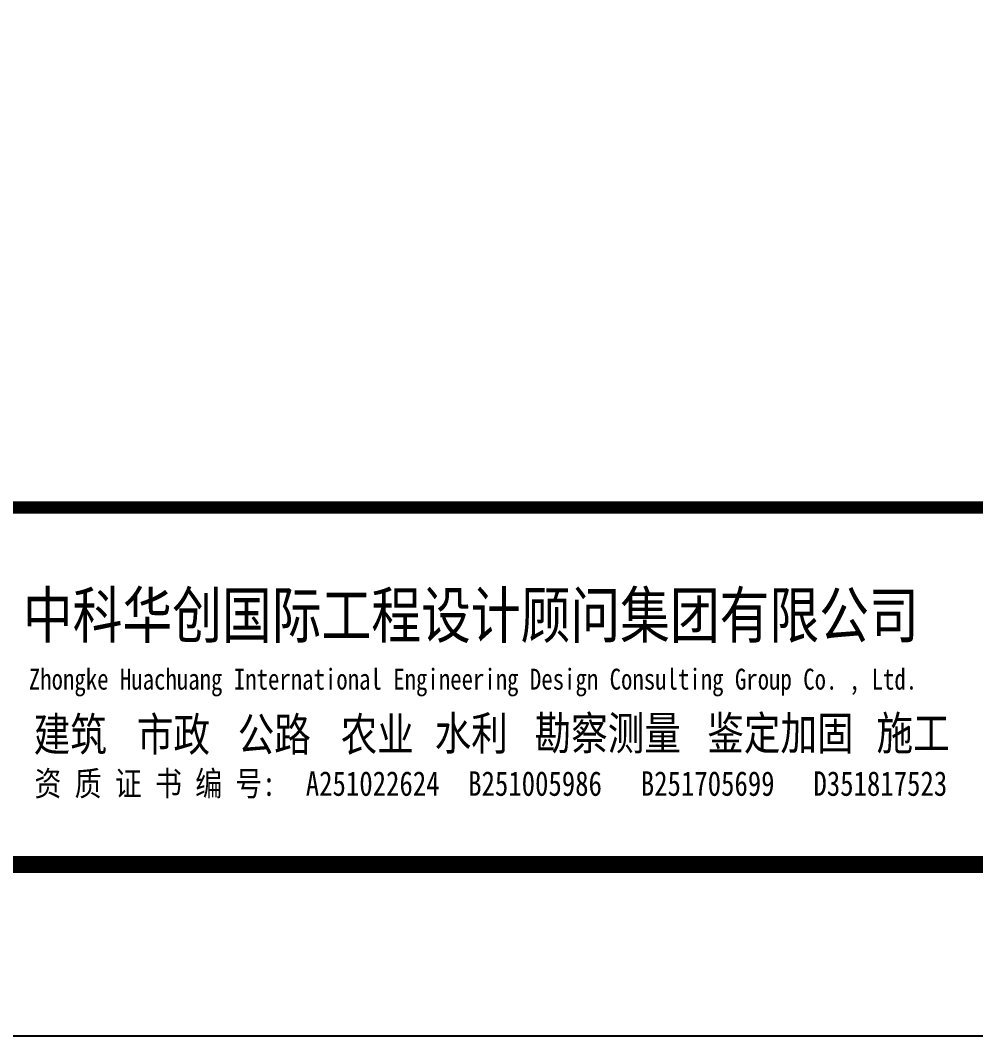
# Model space of a CAD drawing. Extents: x 4283 to 40403, y 1134 to 1764.
# Drawn here: x 5151.05 to 5190.51, y 1136.33 to 1178.29 of the extents above; entities that cross this region are included whole.
import ezdxf

# ---------------------------------------------------------------- set-up
doc = ezdxf.new("R2010")
doc.units = 0
for name, color, linetype in [('PUB_TITLE', 4, 'Continuous'), ('S-MODIFY', 4, 'Continuous'), ('华泽绵阳图框', 7, 'Continuous'), ('致远博图框', 7, 'Continuous')]:
    doc.layers.add(name, color=color, linetype=linetype)
doc.styles.add('黑体', font='simhei.ttf')

msp = doc.modelspace()

# ---------------------------------------------------------------- linework, layer by layer
at = {"layer": 'PUB_TITLE'}
msp.add_lwpolyline([(5122.534, 1136.333), (5542.534, 1136.333), (5542.534, 1433.333), (5122.534, 1433.333)], close=True, dxfattribs=at)
at = {"layer": 'PUB_TITLE', "color": 7, "const_width": 0.506}
msp.add_lwpolyline([(5140.211, 1143.403), (5535.234, 1143.403), (5535.239, 1158.165), (5140.211, 1158.165)], close=True, dxfattribs=at)
at = {"layer": 'S-MODIFY'}
msp.add_lwpolyline([(5122.534, 1136.333), (5542.534, 1136.333), (5542.534, 1433.333), (5122.534, 1433.333)], close=True, dxfattribs=at)
at = {"layer": '华泽绵阳图框', "color": 7, "const_width": 0.707}
msp.add_lwpolyline([(5140.211, 1143.403), (5535.464, 1143.403), (5535.464, 1426.232), (5140.211, 1426.232)], close=True, dxfattribs=at)
at = {"layer": '华泽绵阳图框', "color": 7, "const_width": 0.506}
msp.add_lwpolyline([(5140.211, 1158.165), (5535.239, 1158.165)], dxfattribs=at)

# ---------------------------------------------------------------- texts
at = {"layer": '致远博图框', "color": 7, "style": '黑体', "width": 0.8}
for s, height, p in [('中科华创国际工程设计顾问集团有限公司', 1.884, (5151.156, 1152.772)), ('中科华创国际工程设计顾问集团有限公司', 1.884, (5151.156, 1152.772)), ('Zhongke Huachuang International Engineering Design Consulting Group Co. , Ltd.', 0.86439, (5151.401, 1150.634)), ('Zhongke Huachuang International Engineering Design Consulting Group Co. , Ltd.', 0.86439, (5151.401, 1150.634)), ('勘察测量', 1.385, (5172.291, 1148.143)), ('勘察测量', 1.385, (5172.291, 1148.143)), ('鉴定加固', 1.385, (5179.424, 1148.143)), ('鉴定加固', 1.385, (5179.424, 1148.143)), ('施工', 1.385, (5186.415, 1148.143)), ('施工', 1.385, (5186.415, 1148.143)), ('建筑', 1.385, (5151.599, 1148.092)), ('建筑', 1.385, (5151.599, 1148.092)), ('市政', 1.385, (5155.865, 1148.092)), ('市政', 1.385, (5155.865, 1148.092)), ('公路', 1.385, (5160.027, 1148.092)), ('公路', 1.385, (5160.027, 1148.092)), ('农业', 1.385, (5164.282, 1148.092)), ('农业', 1.385, (5164.282, 1148.092)), ('水利', 1.385, (5168.165, 1148.136)), ('水利', 1.385, (5168.165, 1148.136)), ('资 质 证 书 编 号:', 1.01515, (5151.636, 1146.245)), ('资 质 证 书 编 号:', 1.01515, (5151.636, 1146.245)), ('A251022624', 1.0152, (5162.842, 1146.245)), ('A251022624', 1.0152, (5162.842, 1146.245)), ('B251005986', 1.0152, (5169.549, 1146.245)), ('B251005986', 1.0152, (5169.549, 1146.245)), ('B251705699', 1.0152, (5176.68, 1146.245)), ('B251705699', 1.0152, (5176.68, 1146.245)), ('D351817523', 1.0152, (5183.811, 1146.245)), ('D351817523', 1.0152, (5183.811, 1146.245))]:
    msp.add_text(s, height=height, dxfattribs=at).set_placement(p)

doc.saveas('drawing.dxf')
